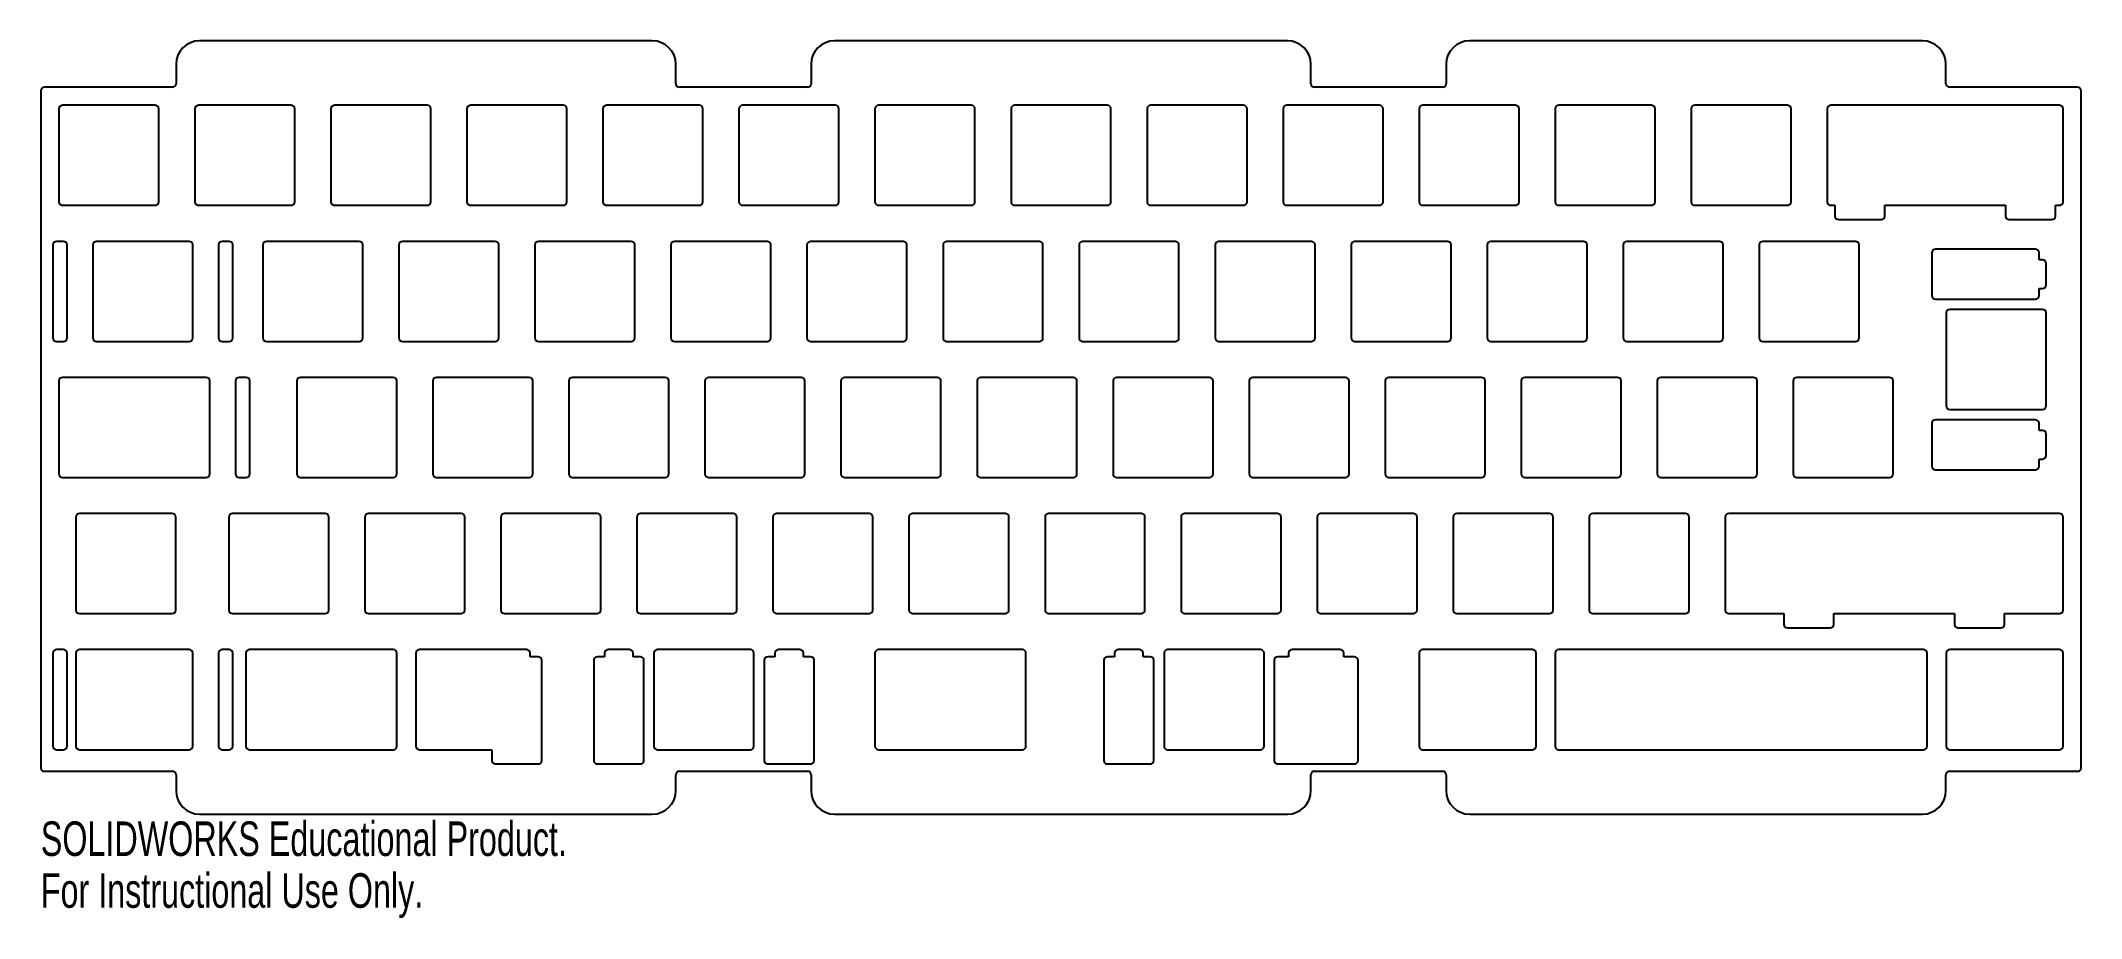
# Model space of a CAD drawing. Header units: millimetres. Extents: x 0 to 286, y -116 to 7.
import ezdxf

# ---------------------------------------------------------------- set-up
doc = ezdxf.new("R2010")
doc.units = ezdxf.units.MM
doc.styles.add('SLDTEXTSTYLE0', font='TXT', dxfattribs={"width": 0.7})

msp = doc.modelspace()

# ---------------------------------------------------------------- linework, layer by layer
at = {"color": 7, "linetype": 'Continuous', "lineweight": 25}
for p, q in [((85.6355, 6.5), (22.2395, 6.5)), ((174.573, 6.5), (111.177, 6.5)), ((263.5105, 6.5), (200.1145, 6.5)), ((18.9375, 3.198), (18.9375, 0.5)), ((88.9375, 0.5), (88.9375, 3.198)), ((107.875, 3.198), (107.875, 0.5)), ((177.875, 0.5), (177.875, 3.198)), ((196.8125, 3.198), (196.8125, 0.5)), ((266.8125, 0.5), (266.8125, 3.198)), ((18.4375, 0), (0.5, 0)), ((107.375, 0), (89.4375, 0)), ((196.3125, 0), (178.375, 0)), ((285.25, 0), (267.3125, 0)), ((0, -0.5), (0, -95.25)), ((16.025, -2.525), (3.025, -2.525)), ((35.075, -2.525), (22.075, -2.525)), ((54.125, -2.525), (41.125, -2.525)), ((73.175, -2.525), (60.175, -2.525)), ((92.225, -2.525), (79.225, -2.525)), ((111.275, -2.525), (98.275, -2.525)), ((130.325, -2.525), (117.325, -2.525)), ((149.375, -2.525), (136.375, -2.525)), ((168.425, -2.525), (155.425, -2.525)), ((187.475, -2.525), (174.475, -2.525)), ((206.525, -2.525), (193.525, -2.525)), ((225.575, -2.525), (212.575, -2.525)), ((244.625, -2.525), (231.625, -2.525)), ((282.725, -2.525), (250.675, -2.525)), ((285.75, -95.25), (285.75, -0.5)), ((2.525, -3.025), (2.525, -16.025)), ((16.525, -16.025), (16.525, -3.025)), ((21.575, -3.025), (21.575, -16.025)), ((35.575, -16.025), (35.575, -3.025)), ((40.625, -3.025), (40.625, -16.025)), ((54.625, -16.025), (54.625, -3.025)), ((59.675, -3.025), (59.675, -16.025)), ((73.675, -16.025), (73.675, -3.025)), ((78.725, -3.025), (78.725, -16.025)), ((92.725, -16.025), (92.725, -3.025)), ((97.775, -3.025), (97.775, -16.025)), ((111.775, -16.025), (111.775, -3.025)), ((116.825, -3.025), (116.825, -16.025)), ((130.825, -16.025), (130.825, -3.025)), ((135.875, -3.025), (135.875, -16.025)), ((149.875, -16.025), (149.875, -3.025)), ((154.925, -3.025), (154.925, -16.025)), ((168.925, -16.025), (168.925, -3.025)), ((173.975, -3.025), (173.975, -16.025)), ((187.975, -16.025), (187.975, -3.025)), ((193.025, -3.025), (193.025, -16.025)), ((207.025, -16.025), (207.025, -3.025)), ((212.075, -3.025), (212.075, -16.025)), ((226.075, -16.025), (226.075, -3.025)), ((231.125, -3.025), (231.125, -16.025)), ((245.125, -16.025), (245.125, -3.025)), ((250.175, -3.025), (250.175, -16.025)), ((283.225, -16.025), (283.225, -3.025)), ((3.025, -16.525), (16.025, -16.525)), ((22.075, -16.525), (35.075, -16.525)), ((41.125, -16.525), (54.125, -16.525)), ((60.175, -16.525), (73.175, -16.525)), ((79.225, -16.525), (92.225, -16.525)), ((98.275, -16.525), (111.275, -16.525)), ((117.325, -16.525), (130.325, -16.525)), ((136.375, -16.525), (149.375, -16.525)), ((155.425, -16.525), (168.425, -16.525)), ((174.475, -16.525), (187.475, -16.525)), ((193.525, -16.525), (206.525, -16.525)), ((212.575, -16.525), (225.575, -16.525)), ((231.625, -16.525), (244.625, -16.525)), ((250.675, -16.525), (251.262, -16.525)), ((251.262, -16.525), (251.262, -18.025)), ((258.262, -18.025), (258.262, -16.525)), ((258.262, -16.525), (275.138, -16.525)), ((275.138, -16.525), (275.138, -18.025)), ((282.138, -18.025), (282.138, -16.525)), ((282.138, -16.525), (282.725, -16.525)), ((251.762, -18.525), (257.762, -18.525)), ((275.638, -18.525), (281.638, -18.525)), ((1.6875, -22.075), (1.6875, -35.075)), ((3.1875, -21.575), (2.1875, -21.575)), ((3.6875, -35.075), (3.6875, -22.075)), ((7.2875, -22.075), (7.2875, -35.075)), ((20.7875, -21.575), (7.7875, -21.575)), ((21.2875, -35.075), (21.2875, -22.075)), ((24.8875, -22.075), (24.8875, -35.075)), ((26.3875, -21.575), (25.3875, -21.575)), ((26.8875, -35.075), (26.8875, -22.075)), ((31.1, -22.075), (31.1, -35.075)), ((44.6, -21.575), (31.6, -21.575)), ((45.1, -35.075), (45.1, -22.075)), ((50.15, -22.075), (50.15, -35.075)), ((63.65, -21.575), (50.65, -21.575)), ((64.15, -35.075), (64.15, -22.075)), ((69.2, -22.075), (69.2, -35.075)), ((82.7, -21.575), (69.7, -21.575)), ((83.2, -35.075), (83.2, -22.075)), ((88.25, -22.075), (88.25, -35.075)), ((101.75, -21.575), (88.75, -21.575)), ((102.25, -35.075), (102.25, -22.075)), ((107.3, -22.075), (107.3, -35.075)), ((120.8, -21.575), (107.8, -21.575)), ((121.3, -35.075), (121.3, -22.075)), ((126.35, -22.075), (126.35, -35.075)), ((139.85, -21.575), (126.85, -21.575)), ((140.35, -35.075), (140.35, -22.075)), ((145.4, -22.075), (145.4, -35.075)), ((158.9, -21.575), (145.9, -21.575)), ((159.4, -35.075), (159.4, -22.075)), ((164.45, -22.075), (164.45, -35.075)), ((177.95, -21.575), (164.95, -21.575)), ((178.45, -35.075), (178.45, -22.075)), ((183.5, -22.075), (183.5, -35.075)), ((197, -21.575), (184, -21.575)), ((197.5, -35.075), (197.5, -22.075)), ((202.55, -22.075), (202.55, -35.075)), ((216.05, -21.575), (203.05, -21.575)), ((216.55, -35.075), (216.55, -22.075)), ((221.6, -22.075), (221.6, -35.075)), ((235.1, -21.575), (222.1, -21.575)), ((235.6, -35.075), (235.6, -22.075)), ((240.65, -22.075), (240.65, -35.075)), ((254.15, -21.575), (241.15, -21.575)), ((254.65, -35.075), (254.65, -22.075)), ((279.34375, -22.662), (265.34375, -22.662)), ((264.84375, -23.162), (264.84375, -29.162)), ((279.84375, -24.162), (279.84375, -23.162)), ((280.34375, -24.162), (279.84375, -24.162)), ((280.84375, -27.662), (280.84375, -24.662)), ((279.84375, -29.162), (279.84375, -28.162)), ((279.84375, -28.162), (280.34375, -28.162)), ((265.34375, -29.662), (279.34375, -29.662)), ((280.34375, -31.1), (267.34375, -31.1)), ((266.84375, -31.6), (266.84375, -44.6)), ((280.84375, -44.6), (280.84375, -31.6)), ((2.1875, -35.575), (3.1875, -35.575)), ((7.7875, -35.575), (20.7875, -35.575)), ((25.3875, -35.575), (26.3875, -35.575)), ((31.6, -35.575), (44.6, -35.575)), ((50.65, -35.575), (63.65, -35.575)), ((69.7, -35.575), (82.7, -35.575)), ((88.75, -35.575), (101.75, -35.575)), ((107.8, -35.575), (120.8, -35.575)), ((126.85, -35.575), (139.85, -35.575)), ((145.9, -35.575), (158.9, -35.575)), ((164.95, -35.575), (177.95, -35.575)), ((184, -35.575), (197, -35.575)), ((203.05, -35.575), (216.05, -35.575)), ((222.1, -35.575), (235.1, -35.575)), ((241.15, -35.575), (254.15, -35.575)), ((2.525, -41.125), (2.525, -54.125)), ((23.16875, -40.625), (3.025, -40.625)), ((23.66875, -54.125), (23.66875, -41.125)), ((27.26875, -41.125), (27.26875, -54.125)), ((28.76875, -40.625), (27.76875, -40.625)), ((29.26875, -54.125), (29.26875, -41.125)), ((35.8625, -41.125), (35.8625, -54.125)), ((49.3625, -40.625), (36.3625, -40.625)), ((49.8625, -54.125), (49.8625, -41.125)), ((54.9125, -41.125), (54.9125, -54.125)), ((68.4125, -40.625), (55.4125, -40.625)), ((68.9125, -54.125), (68.9125, -41.125)), ((73.9625, -41.125), (73.9625, -54.125)), ((87.4625, -40.625), (74.4625, -40.625)), ((87.9625, -54.125), (87.9625, -41.125)), ((93.0125, -41.125), (93.0125, -54.125)), ((106.5125, -40.625), (93.5125, -40.625)), ((107.0125, -54.125), (107.0125, -41.125)), ((112.0625, -41.125), (112.0625, -54.125)), ((125.5625, -40.625), (112.5625, -40.625)), ((126.0625, -54.125), (126.0625, -41.125)), ((131.1125, -41.125), (131.1125, -54.125)), ((144.6125, -40.625), (131.6125, -40.625)), ((145.1125, -54.125), (145.1125, -41.125)), ((150.1625, -41.125), (150.1625, -54.125)), ((163.6625, -40.625), (150.6625, -40.625)), ((164.1625, -54.125), (164.1625, -41.125)), ((169.2125, -41.125), (169.2125, -54.125)), ((182.7125, -40.625), (169.7125, -40.625)), ((183.2125, -54.125), (183.2125, -41.125)), ((188.2625, -41.125), (188.2625, -54.125)), ((201.7625, -40.625), (188.7625, -40.625)), ((202.2625, -54.125), (202.2625, -41.125)), ((207.3125, -41.125), (207.3125, -54.125)), ((220.8125, -40.625), (207.8125, -40.625)), ((221.3125, -54.125), (221.3125, -41.125)), ((226.3625, -41.125), (226.3625, -54.125)), ((239.8625, -40.625), (226.8625, -40.625)), ((240.3625, -54.125), (240.3625, -41.125)), ((245.4125, -41.125), (245.4125, -54.125)), ((258.9125, -40.625), (245.9125, -40.625)), ((259.4125, -54.125), (259.4125, -41.125)), ((267.34375, -45.1), (280.34375, -45.1)), ((264.84375, -47.038), (264.84375, -53.038)), ((279.34375, -46.538), (265.34375, -46.538)), ((279.84375, -48.038), (279.84375, -47.038)), ((280.34375, -48.038), (279.84375, -48.038)), ((280.84375, -51.538), (280.84375, -48.538)), ((265.34375, -53.538), (279.34375, -53.538)), ((279.84375, -53.038), (279.84375, -52.038)), ((279.84375, -52.038), (280.34375, -52.038)), ((3.025, -54.625), (23.16875, -54.625)), ((27.76875, -54.625), (28.76875, -54.625)), ((36.3625, -54.625), (49.3625, -54.625)), ((55.4125, -54.625), (68.4125, -54.625)), ((74.4625, -54.625), (87.4625, -54.625)), ((93.5125, -54.625), (106.5125, -54.625)), ((112.5625, -54.625), (125.5625, -54.625)), ((131.6125, -54.625), (144.6125, -54.625)), ((150.6625, -54.625), (163.6625, -54.625)), ((169.7125, -54.625), (182.7125, -54.625)), ((188.7625, -54.625), (201.7625, -54.625)), ((207.8125, -54.625), (220.8125, -54.625)), ((226.8625, -54.625), (239.8625, -54.625)), ((245.9125, -54.625), (258.9125, -54.625)), ((18.40625, -59.675), (5.40625, -59.675)), ((39.8375, -59.675), (26.8375, -59.675)), ((58.8875, -59.675), (45.8875, -59.675)), ((77.9375, -59.675), (64.9375, -59.675)), ((96.9875, -59.675), (83.9875, -59.675)), ((116.0375, -59.675), (103.0375, -59.675)), ((135.0875, -59.675), (122.0875, -59.675)), ((154.1375, -59.675), (141.1375, -59.675)), ((173.1875, -59.675), (160.1875, -59.675)), ((192.2375, -59.675), (179.2375, -59.675)), ((211.2875, -59.675), (198.2875, -59.675)), ((230.3375, -59.675), (217.3375, -59.675)), ((282.725, -59.675), (236.3875, -59.675)), ((4.90625, -60.175), (4.90625, -73.175)), ((18.90625, -73.175), (18.90625, -60.175)), ((26.3375, -60.175), (26.3375, -73.175)), ((40.3375, -73.175), (40.3375, -60.175)), ((45.3875, -60.175), (45.3875, -73.175)), ((59.3875, -73.175), (59.3875, -60.175)), ((64.4375, -60.175), (64.4375, -73.175)), ((78.4375, -73.175), (78.4375, -60.175)), ((83.4875, -60.175), (83.4875, -73.175)), ((97.4875, -73.175), (97.4875, -60.175)), ((102.5375, -60.175), (102.5375, -73.175)), ((116.5375, -73.175), (116.5375, -60.175)), ((121.5875, -60.175), (121.5875, -73.175)), ((135.5875, -73.175), (135.5875, -60.175)), ((140.6375, -60.175), (140.6375, -73.175)), ((154.6375, -73.175), (154.6375, -60.175)), ((159.6875, -60.175), (159.6875, -73.175)), ((173.6875, -73.175), (173.6875, -60.175)), ((178.7375, -60.175), (178.7375, -73.175)), ((192.7375, -73.175), (192.7375, -60.175)), ((197.7875, -60.175), (197.7875, -73.175)), ((211.7875, -73.175), (211.7875, -60.175)), ((216.8375, -60.175), (216.8375, -73.175)), ((230.8375, -73.175), (230.8375, -60.175)), ((235.8875, -60.175), (235.8875, -73.175)), ((283.225, -73.175), (283.225, -60.175)), ((5.40625, -73.675), (18.40625, -73.675)), ((26.8375, -73.675), (39.8375, -73.675)), ((45.8875, -73.675), (58.8875, -73.675)), ((64.9375, -73.675), (77.9375, -73.675)), ((83.9875, -73.675), (96.9875, -73.675)), ((103.0375, -73.675), (116.0375, -73.675)), ((122.0875, -73.675), (135.0875, -73.675)), ((141.1375, -73.675), (154.1375, -73.675)), ((160.1875, -73.675), (173.1875, -73.675)), ((179.2375, -73.675), (192.2375, -73.675)), ((198.2875, -73.675), (211.2875, -73.675)), ((217.3375, -73.675), (230.3375, -73.675)), ((236.3875, -73.675), (244.11825, -73.675)), ((244.11825, -73.675), (244.11825, -75.175)), ((251.11825, -75.175), (251.11825, -73.675)), ((251.11825, -73.675), (267.99425, -73.675)), ((267.99425, -73.675), (267.99425, -75.175)), ((274.99425, -75.175), (274.99425, -73.675)), ((274.99425, -73.675), (282.725, -73.675)), ((244.61825, -75.675), (250.61825, -75.675)), ((268.49425, -75.675), (274.49425, -75.675)), ((1.6875, -79.225), (1.6875, -92.225)), ((3.1875, -78.725), (2.1875, -78.725)), ((3.6875, -92.225), (3.6875, -79.225)), ((4.90625, -79.225), (4.90625, -92.225)), ((20.7875, -78.725), (5.40625, -78.725)), ((21.2875, -92.225), (21.2875, -79.225)), ((24.8875, -79.225), (24.8875, -92.225)), ((26.3875, -78.725), (25.3875, -78.725)), ((26.8875, -92.225), (26.8875, -79.225)), ((28.71875, -79.225), (28.71875, -92.225)), ((49.3625, -78.725), (29.21875, -78.725)), ((49.8625, -92.225), (49.8625, -79.225)), ((52.53125, -79.225), (52.53125, -92.225)), ((68.02797, -78.725), (53.03125, -78.725)), ((68.52797, -79.725), (68.52797, -79.225)), ((69.675, -79.725), (68.52797, -79.725)), ((78.94975, -79.725), (77.93075, -79.725)), ((78.94975, -79.225), (78.94975, -79.725)), ((82.44975, -78.725), (79.44975, -78.725)), ((82.94975, -79.725), (82.94975, -79.225)), ((83.96875, -79.725), (82.94975, -79.725)), ((85.86875, -79.225), (85.86875, -92.225)), ((99.36875, -78.725), (86.36875, -78.725)), ((99.86875, -92.225), (99.86875, -79.225)), ((102.80675, -79.725), (101.80675, -79.725)), ((102.80675, -79.225), (102.80675, -79.725)), ((106.30675, -78.725), (103.30675, -78.725)), ((106.80675, -79.725), (106.80675, -79.225)), ((107.80675, -79.725), (106.80675, -79.725)), ((116.825, -79.225), (116.825, -92.225)), ((137.46875, -78.725), (117.325, -78.725)), ((137.96875, -92.225), (137.96875, -79.225)), ((150.36825, -79.725), (149.36825, -79.725)), ((150.36825, -79.225), (150.36825, -79.725)), ((153.86825, -78.725), (150.86825, -78.725)), ((154.36825, -79.725), (154.36825, -79.225)), ((155.36825, -79.725), (154.36825, -79.725)), ((157.30625, -79.225), (157.30625, -92.225)), ((170.80625, -78.725), (157.80625, -78.725)), ((171.30625, -92.225), (171.30625, -79.225)), ((174.74425, -79.725), (173.24425, -79.725)), ((174.74425, -79.225), (174.74425, -79.725)), ((181.975, -78.725), (175.24425, -78.725)), ((182.475, -79.725), (182.475, -79.225)), ((183.975, -79.725), (182.475, -79.725)), ((193.025, -79.225), (193.025, -92.225)), ((208.90625, -78.725), (193.525, -78.725)), ((209.40625, -92.225), (209.40625, -79.225)), ((212.075, -79.225), (212.075, -92.225)), ((263.675, -78.725), (212.575, -78.725)), ((264.175, -92.225), (264.175, -79.225)), ((266.84375, -79.225), (266.84375, -92.225)), ((282.725, -78.725), (267.34375, -78.725)), ((283.225, -92.225), (283.225, -79.225)), ((70.175, -94.225), (70.175, -80.225)), ((77.43075, -80.225), (77.43075, -94.225)), ((84.46875, -94.225), (84.46875, -80.225)), ((101.30675, -80.225), (101.30675, -94.225)), ((108.30675, -94.225), (108.30675, -80.225)), ((148.86825, -80.225), (148.86825, -94.225)), ((155.86825, -94.225), (155.86825, -80.225)), ((172.74425, -80.225), (172.74425, -94.225)), ((184.475, -94.225), (184.475, -80.225)), ((2.1875, -92.725), (3.1875, -92.725)), ((5.40625, -92.725), (20.7875, -92.725)), ((25.3875, -92.725), (26.3875, -92.725)), ((29.21875, -92.725), (49.3625, -92.725)), ((53.03125, -92.725), (63.175, -92.725)), ((63.175, -92.725), (63.175, -94.225)), ((86.36875, -92.725), (99.36875, -92.725)), ((117.325, -92.725), (137.46875, -92.725)), ((157.80625, -92.725), (170.80625, -92.725)), ((193.525, -92.725), (208.90625, -92.725)), ((212.575, -92.725), (263.675, -92.725)), ((267.34375, -92.725), (282.725, -92.725)), ((0.5, -95.75), (18.4375, -95.75)), ((18.9375, -96.25), (18.9375, -98.448)), ((63.675, -94.725), (69.675, -94.725)), ((77.93075, -94.725), (83.96875, -94.725)), ((88.9375, -98.448), (88.9375, -96.25)), ((89.4375, -95.75), (107.375, -95.75)), ((101.80675, -94.725), (107.80675, -94.725)), ((107.875, -96.25), (107.875, -98.448)), ((149.36825, -94.725), (155.36825, -94.725)), ((173.24425, -94.725), (183.975, -94.725)), ((177.875, -98.448), (177.875, -96.25)), ((178.375, -95.75), (196.3125, -95.75)), ((196.8125, -96.25), (196.8125, -98.448)), ((266.8125, -98.448), (266.8125, -96.25)), ((267.3125, -95.75), (285.25, -95.75)), ((22.2395, -101.75), (85.6355, -101.75)), ((111.177, -101.75), (174.573, -101.75)), ((200.1145, -101.75), (263.5105, -101.75))]:
    msp.add_line(p, q, dxfattribs=at)
for centre, radius, start, end in [((22.2395, 3.198), 3.302, 90, 180), ((85.6355, 3.198), 3.302, 0, 90), ((111.177, 3.198), 3.302, 90, 180), ((174.573, 3.198), 3.302, 0, 90), ((200.1145, 3.198), 3.302, 90, 180), ((263.5105, 3.198), 3.302, 0, 90), ((18.4375, 0.5), 0.5, 270, 0), ((89.4375, 0.5), 0.5, 180, 270), ((107.375, 0.5), 0.5, 270, 0), ((178.375, 0.5), 0.5, 180, 270), ((196.3125, 0.5), 0.5, 270, 360), ((267.3125, 0.5), 0.5, 180, 270), ((285.25, -0.5), 0.5, 0, 90), ((0.5, -0.5), 0.5, 90, 180), ((3.025, -3.025), 0.5, 90, 180), ((16.025, -3.025), 0.5, 360, 90), ((22.075, -3.025), 0.5, 90, 180), ((35.075, -3.025), 0.5, 360, 90), ((41.125, -3.025), 0.5, 90, 180), ((54.125, -3.025), 0.5, 0, 90), ((60.175, -3.025), 0.5, 90, 180), ((73.175, -3.025), 0.5, 0, 90), ((79.225, -3.025), 0.5, 90, 180), ((92.225, -3.025), 0.5, 0, 90), ((98.275, -3.025), 0.5, 90, 180), ((111.275, -3.025), 0.5, 0, 90), ((117.325, -3.025), 0.5, 90, 180), ((130.325, -3.025), 0.5, 360, 90), ((136.375, -3.025), 0.5, 90, 180), ((149.375, -3.025), 0.5, 360, 90), ((155.425, -3.025), 0.5, 90, 180), ((168.425, -3.025), 0.5, 360, 90), ((174.475, -3.025), 0.5, 90, 180), ((187.475, -3.025), 0.5, 360, 90), ((193.525, -3.025), 0.5, 90, 180), ((206.525, -3.025), 0.5, 360, 90), ((212.575, -3.025), 0.5, 90, 180), ((225.575, -3.025), 0.5, 360, 90), ((231.625, -3.025), 0.5, 90, 180), ((244.625, -3.025), 0.5, 360, 90), ((250.675, -3.025), 0.5, 90, 180), ((282.725, -3.025), 0.5, 0, 90), ((3.025, -16.025), 0.5, 180, 270), ((16.025, -16.025), 0.5, 270, 0), ((22.075, -16.025), 0.5, 180, 270), ((35.075, -16.025), 0.5, 270, 0), ((41.125, -16.025), 0.5, 180, 270), ((54.125, -16.025), 0.5, 270, 0), ((60.175, -16.025), 0.5, 180, 270), ((73.175, -16.025), 0.5, 270, 0), ((79.225, -16.025), 0.5, 180, 270), ((92.225, -16.025), 0.5, 270, 360), ((98.275, -16.025), 0.5, 180, 270), ((111.275, -16.025), 0.5, 270, 360), ((117.325, -16.025), 0.5, 180, 270), ((130.325, -16.025), 0.5, 270, 0), ((136.375, -16.025), 0.5, 180, 270), ((149.375, -16.025), 0.5, 270, 0), ((155.425, -16.025), 0.5, 180, 270), ((168.425, -16.025), 0.5, 270, 0), ((174.475, -16.025), 0.5, 180, 270), ((187.475, -16.025), 0.5, 270, 0), ((193.525, -16.025), 0.5, 180, 270), ((206.525, -16.025), 0.5, 270, 0), ((212.575, -16.025), 0.5, 180, 270), ((225.575, -16.025), 0.5, 270, 0), ((231.625, -16.025), 0.5, 180, 270), ((244.625, -16.025), 0.5, 270, 0), ((250.675, -16.025), 0.5, 180, 270), ((282.725, -16.025), 0.5, 270, 360), ((251.762, -18.025), 0.5, 180, 270), ((257.762, -18.025), 0.5, 270, 360), ((275.638, -18.025), 0.5, 180, 270), ((281.638, -18.025), 0.5, 270, 0), ((2.1875, -22.075), 0.5, 90, 180), ((3.1875, -22.075), 0.5, 0, 90), ((7.7875, -22.075), 0.5, 90, 180), ((20.7875, -22.075), 0.5, 0, 90), ((25.3875, -22.075), 0.5, 90, 180), ((26.3875, -22.075), 0.5, 0, 90), ((31.6, -22.075), 0.5, 90, 180), ((44.6, -22.075), 0.5, 0, 90), ((50.65, -22.075), 0.5, 90, 180), ((63.65, -22.075), 0.5, 360, 90), ((69.7, -22.075), 0.5, 90, 180), ((82.7, -22.075), 0.5, 0, 90), ((88.75, -22.075), 0.5, 90, 180), ((101.75, -22.075), 0.5, 0, 90), ((107.8, -22.075), 0.5, 90, 180), ((120.8, -22.075), 0.5, 0, 90), ((126.85, -22.075), 0.5, 90, 180), ((139.85, -22.075), 0.5, 360, 90), ((145.9, -22.075), 0.5, 90, 180), ((158.9, -22.075), 0.5, 360, 90), ((164.95, -22.075), 0.5, 90, 180), ((177.95, -22.075), 0.5, 360, 90), ((184, -22.075), 0.5, 90, 180), ((197, -22.075), 0.5, 360, 90), ((203.05, -22.075), 0.5, 90, 180), ((216.05, -22.075), 0.5, 360, 90), ((222.1, -22.075), 0.5, 90, 180), ((235.1, -22.075), 0.5, 360, 90), ((241.15, -22.075), 0.5, 90, 180), ((254.15, -22.075), 0.5, 360, 90), ((265.34375, -23.162), 0.5, 90, 180), ((279.34375, -23.162), 0.5, 360, 90), ((280.34375, -24.662), 0.5, 0, 90), ((280.34375, -27.662), 0.5, 270, 0), ((265.34375, -29.162), 0.5, 180, 270), ((267.34375, -31.6), 0.5, 90, 180), ((279.34375, -29.162), 0.5, 270, 360), ((280.34375, -31.6), 0.5, 360, 90), ((2.1875, -35.075), 0.5, 180, 270), ((3.1875, -35.075), 0.5, 270, 0), ((7.7875, -35.075), 0.5, 180, 270), ((20.7875, -35.075), 0.5, 270, 0), ((25.3875, -35.075), 0.5, 180, 270), ((26.3875, -35.075), 0.5, 270, 0), ((31.6, -35.075), 0.5, 180, 270), ((44.6, -35.075), 0.5, 270, 360), ((50.65, -35.075), 0.5, 180, 270), ((63.65, -35.075), 0.5, 270, 360), ((69.7, -35.075), 0.5, 180, 270), ((82.7, -35.075), 0.5, 270, 360), ((88.75, -35.075), 0.5, 180, 270), ((101.75, -35.075), 0.5, 270, 360), ((107.8, -35.075), 0.5, 180, 270), ((120.8, -35.075), 0.5, 270, 360), ((126.85, -35.075), 0.5, 180, 270), ((139.85, -35.075), 0.5, 270, 0), ((145.9, -35.075), 0.5, 180, 270), ((158.9, -35.075), 0.5, 270, 0), ((164.95, -35.075), 0.5, 180, 270), ((177.95, -35.075), 0.5, 270, 0), ((184, -35.075), 0.5, 180, 270), ((197, -35.075), 0.5, 270, 0), ((203.05, -35.075), 0.5, 180, 270), ((216.05, -35.075), 0.5, 270, 0), ((222.1, -35.075), 0.5, 180, 270), ((235.1, -35.075), 0.5, 270, 0), ((241.15, -35.075), 0.5, 180, 270), ((254.15, -35.075), 0.5, 270, 0), ((3.025, -41.125), 0.5, 90, 180), ((23.16875, -41.125), 0.5, 0, 90), ((27.76875, -41.125), 0.5, 90, 180), ((28.76875, -41.125), 0.5, 0, 90), ((36.3625, -41.125), 0.5, 90, 180), ((49.3625, -41.125), 0.5, 0, 90), ((55.4125, -41.125), 0.5, 90, 180), ((68.4125, -41.125), 0.5, 0, 90), ((74.4625, -41.125), 0.5, 90, 180), ((87.4625, -41.125), 0.5, 0, 90), ((93.5125, -41.125), 0.5, 90, 180), ((106.5125, -41.125), 0.5, 0, 90), ((112.5625, -41.125), 0.5, 90, 180), ((125.5625, -41.125), 0.5, 0, 90), ((131.6125, -41.125), 0.5, 90, 180), ((144.6125, -41.125), 0.5, 0, 90), ((150.6625, -41.125), 0.5, 90, 180), ((163.6625, -41.125), 0.5, 0, 90), ((169.7125, -41.125), 0.5, 90, 180), ((182.7125, -41.125), 0.5, 0, 90), ((188.7625, -41.125), 0.5, 90, 180), ((201.7625, -41.125), 0.5, 0, 90), ((207.8125, -41.125), 0.5, 90, 180), ((220.8125, -41.125), 0.5, 0, 90), ((226.8625, -41.125), 0.5, 90, 180), ((239.8625, -41.125), 0.5, 0, 90), ((245.9125, -41.125), 0.5, 90, 180), ((258.9125, -41.125), 0.5, 360, 90), ((267.34375, -44.6), 0.5, 180, 270), ((280.34375, -44.6), 0.5, 270, 360), ((265.34375, -47.038), 0.5, 90, 180), ((279.34375, -47.038), 0.5, 360, 90), ((280.34375, -48.538), 0.5, 0, 90), ((3.025, -54.125), 0.5, 180, 270), ((23.16875, -54.125), 0.5, 270, 0), ((27.76875, -54.125), 0.5, 180, 270), ((28.76875, -54.125), 0.5, 270, 0), ((36.3625, -54.125), 0.5, 180, 270), ((49.3625, -54.125), 0.5, 270, 0), ((55.4125, -54.125), 0.5, 180, 270), ((68.4125, -54.125), 0.5, 270, 360), ((74.4625, -54.125), 0.5, 180, 270), ((87.4625, -54.125), 0.5, 270, 360), ((93.5125, -54.125), 0.5, 180, 270), ((106.5125, -54.125), 0.5, 270, 360), ((112.5625, -54.125), 0.5, 180, 270), ((125.5625, -54.125), 0.5, 270, 360), ((131.6125, -54.125), 0.5, 180, 270), ((144.6125, -54.125), 0.5, 270, 360), ((150.6625, -54.125), 0.5, 180, 270), ((163.6625, -54.125), 0.5, 270, 360), ((169.7125, -54.125), 0.5, 180, 270), ((182.7125, -54.125), 0.5, 270, 360), ((188.7625, -54.125), 0.5, 180, 270), ((201.7625, -54.125), 0.5, 270, 360), ((207.8125, -54.125), 0.5, 180, 270), ((220.8125, -54.125), 0.5, 270, 360), ((226.8625, -54.125), 0.5, 180, 270), ((239.8625, -54.125), 0.5, 270, 360), ((245.9125, -54.125), 0.5, 180, 270), ((258.9125, -54.125), 0.5, 270, 0), ((265.34375, -53.038), 0.5, 180, 270), ((279.34375, -53.038), 0.5, 270, 0), ((280.34375, -51.538), 0.5, 270, 0), ((5.40625, -60.175), 0.5, 90, 180), ((18.40625, -60.175), 0.5, 0, 90), ((26.8375, -60.175), 0.5, 90, 180), ((39.8375, -60.175), 0.5, 0, 90), ((45.8875, -60.175), 0.5, 90, 180), ((58.8875, -60.175), 0.5, 0, 90), ((64.9375, -60.175), 0.5, 90, 180), ((77.9375, -60.175), 0.5, 0, 90), ((83.9875, -60.175), 0.5, 90, 180), ((96.9875, -60.175), 0.5, 0, 90), ((103.0375, -60.175), 0.5, 90, 180), ((116.0375, -60.175), 0.5, 0, 90), ((122.0875, -60.175), 0.5, 90, 180), ((135.0875, -60.175), 0.5, 0, 90), ((141.1375, -60.175), 0.5, 90, 180), ((154.1375, -60.175), 0.5, 0, 90), ((160.1875, -60.175), 0.5, 90, 180), ((173.1875, -60.175), 0.5, 0, 90), ((179.2375, -60.175), 0.5, 90, 180), ((192.2375, -60.175), 0.5, 0, 90), ((198.2875, -60.175), 0.5, 90, 180), ((211.2875, -60.175), 0.5, 0, 90), ((217.3375, -60.175), 0.5, 90, 180), ((230.3375, -60.175), 0.5, 0, 90), ((236.3875, -60.175), 0.5, 90, 180), ((282.725, -60.175), 0.5, 0, 90), ((5.40625, -73.175), 0.5, 180, 270), ((18.40625, -73.175), 0.5, 270, 360), ((26.8375, -73.175), 0.5, 180, 270), ((39.8375, -73.175), 0.5, 270, 360), ((45.8875, -73.175), 0.5, 180, 270), ((58.8875, -73.175), 0.5, 270, 360), ((64.9375, -73.175), 0.5, 180, 270), ((77.9375, -73.175), 0.5, 270, 360), ((83.9875, -73.175), 0.5, 180, 270), ((96.9875, -73.175), 0.5, 270, 360), ((103.0375, -73.175), 0.5, 180, 270), ((116.0375, -73.175), 0.5, 270, 360), ((122.0875, -73.175), 0.5, 180, 270), ((135.0875, -73.175), 0.5, 270, 360), ((141.1375, -73.175), 0.5, 180, 270), ((154.1375, -73.175), 0.5, 270, 360), ((160.1875, -73.175), 0.5, 180, 270), ((173.1875, -73.175), 0.5, 270, 360), ((179.2375, -73.175), 0.5, 180, 270), ((192.2375, -73.175), 0.5, 270, 360), ((198.2875, -73.175), 0.5, 180, 270), ((211.2875, -73.175), 0.5, 270, 360), ((217.3375, -73.175), 0.5, 180, 270), ((230.3375, -73.175), 0.5, 270, 360), ((236.3875, -73.175), 0.5, 180, 270), ((282.725, -73.175), 0.5, 270, 360), ((244.61825, -75.175), 0.5, 180, 270), ((250.61825, -75.175), 0.5, 270, 360), ((268.49425, -75.175), 0.5, 180, 270), ((274.49425, -75.175), 0.5, 270, 360), ((2.1875, -79.225), 0.5, 90, 180), ((3.1875, -79.225), 0.5, 0, 90), ((5.40625, -79.225), 0.5, 90, 180), ((20.7875, -79.225), 0.5, 0, 90), ((25.3875, -79.225), 0.5, 90, 180), ((26.3875, -79.225), 0.5, 0, 90), ((29.21875, -79.225), 0.5, 90, 180), ((49.3625, -79.225), 0.5, 0, 90), ((53.03125, -79.225), 0.5, 90, 180), ((68.02797, -79.225), 0.5, 0, 90), ((69.675, -80.225), 0.5, 0, 90), ((77.93075, -80.225), 0.5, 90, 180), ((79.44975, -79.225), 0.5, 90, 180), ((82.44975, -79.225), 0.5, 0, 90), ((83.96875, -80.225), 0.5, 0, 90), ((86.36875, -79.225), 0.5, 90, 180), ((99.36875, -79.225), 0.5, 0, 90), ((101.80675, -80.225), 0.5, 90, 180), ((103.30675, -79.225), 0.5, 90, 180), ((106.30675, -79.225), 0.5, 0, 90), ((107.80675, -80.225), 0.5, 360, 90), ((117.325, -79.225), 0.5, 90, 180), ((137.46875, -79.225), 0.5, 0, 90), ((149.36825, -80.225), 0.5, 90, 180), ((150.86825, -79.225), 0.5, 90, 180), ((153.86825, -79.225), 0.5, 0, 90), ((155.36825, -80.225), 0.5, 0, 90), ((157.80625, -79.225), 0.5, 90, 180), ((170.80625, -79.225), 0.5, 0, 90), ((173.24425, -80.225), 0.5, 90, 180), ((175.24425, -79.225), 0.5, 90, 180), ((181.975, -79.225), 0.5, 360, 90), ((183.975, -80.225), 0.5, 360, 90), ((193.525, -79.225), 0.5, 90, 180), ((208.90625, -79.225), 0.5, 0, 90), ((212.575, -79.225), 0.5, 90, 180), ((263.675, -79.225), 0.5, 0, 90), ((267.34375, -79.225), 0.5, 90, 180), ((282.725, -79.225), 0.5, 0, 90), ((2.1875, -92.225), 0.5, 180, 270), ((3.1875, -92.225), 0.5, 270, 0), ((5.40625, -92.225), 0.5, 180, 270), ((20.7875, -92.225), 0.5, 270, 360), ((25.3875, -92.225), 0.5, 180, 270), ((26.3875, -92.225), 0.5, 270, 0), ((29.21875, -92.225), 0.5, 180, 270), ((49.3625, -92.225), 0.5, 270, 0), ((53.03125, -92.225), 0.5, 180, 270), ((63.675, -94.225), 0.5, 180, 270), ((69.675, -94.225), 0.5, 270, 360), ((77.93075, -94.225), 0.5, 180, 270), ((83.96875, -94.225), 0.5, 270, 360), ((86.36875, -92.225), 0.5, 180, 270), ((99.36875, -92.225), 0.5, 270, 0), ((101.80675, -94.225), 0.5, 180, 270), ((107.80675, -94.225), 0.5, 270, 360), ((117.325, -92.225), 0.5, 180, 270), ((137.46875, -92.225), 0.5, 270, 360), ((149.36825, -94.225), 0.5, 180, 270), ((155.36825, -94.225), 0.5, 270, 360), ((157.80625, -92.225), 0.5, 180, 270), ((170.80625, -92.225), 0.5, 270, 360), ((173.24425, -94.225), 0.5, 180, 270), ((183.975, -94.225), 0.5, 270, 360), ((193.525, -92.225), 0.5, 180, 270), ((208.90625, -92.225), 0.5, 270, 360), ((212.575, -92.225), 0.5, 180, 270), ((263.675, -92.225), 0.5, 270, 360), ((267.34375, -92.225), 0.5, 180, 270), ((282.725, -92.225), 0.5, 270, 360), ((0.5, -95.25), 0.5, 180, 270), ((18.4375, -96.25), 0.5, 0, 90), ((89.4375, -96.25), 0.5, 90, 180), ((107.375, -96.25), 0.5, 0, 90), ((178.375, -96.25), 0.5, 90, 180), ((196.3125, -96.25), 0.5, 0, 90), ((267.3125, -96.25), 0.5, 90, 180), ((285.25, -95.25), 0.5, 270, 0), ((22.2395, -98.448), 3.302, 180, 270), ((85.6355, -98.448), 3.302, 270, 0), ((111.177, -98.448), 3.302, 180, 270), ((174.573, -98.448), 3.302, 270, 0), ((200.1145, -98.448), 3.302, 180, 270), ((263.5105, -98.448), 3.302, 270, 0)]:
    msp.add_arc(centre, radius, start, end, dxfattribs=at)

# ---------------------------------------------------------------- texts
at = {"color": 7, "linetype": 'Continuous', "char_height": 4.83362, "attachment_point": 1, "style": 'SLDTEXTSTYLE0'}
for s, insert in [('SOLIDWORKS Educational Product.', (0, -102.76957)), ('For Instructional Use Only.', (0, -110.02))]:
    msp.add_mtext(s, dxfattribs=dict(at, insert=insert))

doc.saveas('drawing.dxf')
